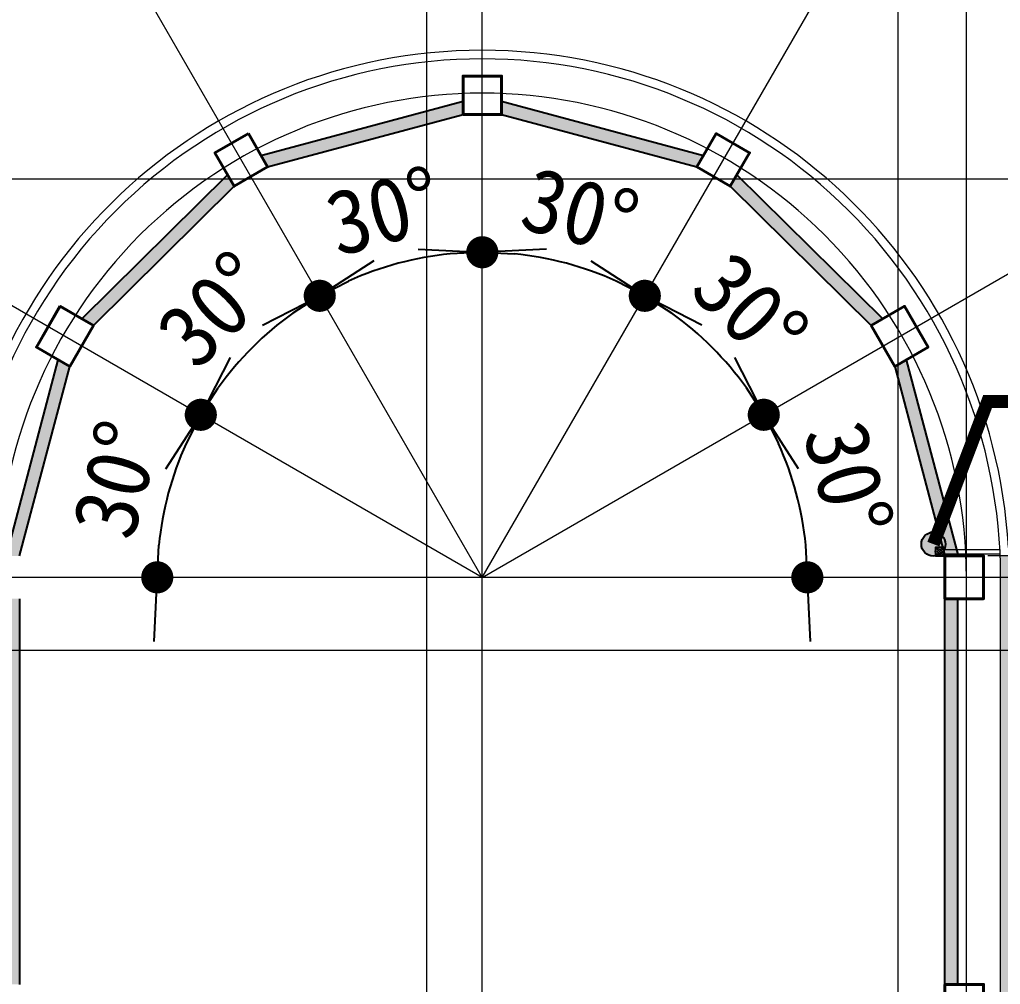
# Model space of a CAD drawing. Header units: millimetres. Extents: x 4739419 to 5837985, y 2291271 to 3446271.
# Drawn here: x 5010612 to 5033506, y 2394591 to 2417108 of the extents above; entities that cross this region are included whole.
import ezdxf

# ---------------------------------------------------------------- set-up
doc = ezdxf.new("R2010")
doc.units = ezdxf.units.MM
doc.layers.get('0').update_dxf_attribs({"color": 255})
for name, color, linetype, lineweight in [('A-DIMS', 9, 'Continuous', 25), ('A-XXXX-SYMB', 9, 'Continuous', 25), ('XR-평면도$0$A-CNTL', 9, 'Continuous', 15), ('XR-평면도$0$A-CONC-LIN1', 9, 'Continuous', 40), ('XR-평면도$0$A-ELEV-LIN2', 9, 'Continuous', 25), ('XR-평면도$0$A-ELEV-LIN3', 9, 'Continuous', 18), ('XR-평면도$0$A-XXXX-HID', 9, 'Continuous', 18)]:
    doc.layers.add(name, color=color, linetype=linetype, lineweight=lineweight)
doc.layers.add('XR-평면도$0$!!파라펫', color=9, linetype='Continuous')
doc.layers.add('XR-평면도$0$A-ELEV-PATT', color=9, linetype='Continuous')
doc.styles.add('돋움', font='')
doc.styles.get('돋움').set_extended_font_data('DotumChe')

# ---------------------------------------------------------------- blocks, each defined once
blk = doc.blocks.new('XR-평면도$0$진입램프기둥 기준')
at = {"layer": 'XR-평면도$0$A-CONC-LIN1'}
for points in [[(795799, 1272501), (794899, 1272501), (794899, 1273501), (795799, 1273501)], [(797521, 1267124), (796742, 1266674), (796192, 1267627), (796971, 1268077)], [(816457, 1266674), (815677, 1267124), (816227, 1268077), (817007, 1267627)], [(801589, 1263423), (801139, 1262643), (800359, 1263093), (800809, 1263873)], [(812059, 1262643), (811609, 1263423), (812389, 1263873), (812839, 1263093)], [(807049, 1262201), (807049, 1261301), (806149, 1261301), (806149, 1262201)]]:
    blk.add_lwpolyline(points, close=True, dxfattribs=at)
blk = doc.blocks.new('XR-평면도$0$RAMP_올라감(기준층) (210411)')
at = {"layer": 'XR-평면도$0$A-ELEV-PATT'}
h = blk.add_hatch(dxfattribs=at)
h.set_pattern_fill('HEX', color=256, scale=100, angle=135)
h.set_pattern_definition([(135, (-1188188.16, -722710.9), (-388.8564, -388.8564), [317.5, -635]), (255, (-1188188.16, -722710.9), (531.18773, -142.33132), [317.5, -635]), (195, (-1188412.67, -722486.4), (142.33132, -531.18773), [317.5, -635])])
edge = h.paths.add_edge_path()
edge.add_arc((0, -15000), 12100, 180, 182.3683)
edge.add_line((-12090, -15500), (-19900, -15500))
edge.add_line((-19900, -15500), (-19900, 15000))
edge.add_arc((0, 15000), 19900, 0, 180, ccw=False)
edge.add_line((19900, 15000), (19900, -15500))
edge.add_line((19900, -15500), (12090, -15500))
edge.add_arc((0, -15000), 12100, 357.6317, 360)
edge.add_line((12100, -15000), (12100, 15000))
edge.add_arc((0, 15000), 12100, 0, 180)
edge.add_line((-12100, 15000), (-12100, -15000))
at = {"layer": 'XR-평면도$0$A-CNTL', "ltscale": 300}
for points in [[(-11300, 40700), (-11300, -40700)], [(0, 40700), (0, -40700)], [(-25700, -15000), (25700, -15000)], [(0, -15000), (-22257, -27850)], [(0, -15000), (-22257, -27850)], [(0, -15000), (-12850, -37257)], [(0, -15000), (22257, -27850)], [(0, -15000), (12850, -37257)]]:
    blk.add_lwpolyline(points, dxfattribs=at)
for points in [[(-20700, 15000), (-20700, -15000, 0.414214), (0, -35700, 0.414214), (20700, -15000), (20700, 15000, 0.414214), (0, 35700, 0.414214)], [(-11300, 15000), (-11300, -15000, 0.414214), (0, -26300, 0.414214), (11300, -15000), (11300, 15000, 0.414214), (0, 26300, 0.414214)]]:
    blk.add_lwpolyline(points, format="xyb", close=True, dxfattribs=at)
at = {"layer": 'XR-평면도$0$A-CONC-LIN1'}
for points in [[(-10800, -5500), (-11700, -5500), (-11700, -4500), (-10800, -4500)], [(-10800, -15500), (-11700, -15500), (-11700, -14500), (-10800, -14500)], [(-9078, -20876), (-9857, -21326), (-10407, -20374), (-9628, -19924)], [(9857, -21326), (9078, -20876), (9628, -19924), (10407, -20374)], [(-5010, -24578), (-5460, -25357), (-6240, -24907), (-5790, -24128)], [(5460, -25357), (5010, -24578), (5790, -24128), (6240, -24907)], [(450, -25800), (450, -26700), (-450, -26700), (-450, -25800)]]:
    blk.add_lwpolyline(points, close=True, dxfattribs=at)
at = {"layer": 'XR-평면도$0$A-ELEV-LIN2'}
for p, q in [((-9897, -20079), (-11110, -15500)), ((-9628, -19924), (-10800, -15500)), ((10800, -15500), (9628, -19924)), ((11110, -15500), (9897, -20079)), ((-5945, -24397), (-9347, -21032)), ((-5790, -24128), (-9078, -20876)), ((9078, -20876), (5790, -24128)), ((9347, -21032), (5945, -24397)), ((-450, -25800), (-5010, -24578)), ((5010, -24578), (450, -25800)), ((-450, -26111), (-5166, -24847)), ((5166, -24847), (450, -26111))]:
    blk.add_line(p, q, dxfattribs=at)
for points in [[(-11100, -5500), (-11100, -14500)], [(-10800, -5500), (-10800, -14500)], [(10800, -14500), (10800, -5500)]]:
    blk.add_lwpolyline(points, dxfattribs=at)
blk.add_lwpolyline([(-10777, -15700), (-10577, -15700), (-10577, -15500), (-10777, -15500)], close=True, dxfattribs=at)
blk.add_circle((-10677, -15600), 100, dxfattribs=at)
at = {"layer": 'XR-평면도$0$A-ELEV-LIN3'}
for p, q in [((-10777, -15700), (-10577, -15500)), ((-10777, -15500), (-10577, -15700))]:
    blk.add_line(p, q, dxfattribs=at)
for points in [[(-12100, 15000), (-12100, -15000, 0.414214), (0, -27100, 0.414214), (12100, -15000), (12100, 15000, 0.414214), (0, 27100, 0.414214)], [(-19700, -15700), (-12280, -15700, 0.397632), (0, -27300, 0.397632), (12280, -15700), (19700, -15700), (19700, -34700), (-19700, -34700)]]:
    blk.add_lwpolyline(points, format="xyb", close=True, dxfattribs=at)
blk.add_lwpolyline([(-20200, -15500), (-11800, -15500)], dxfattribs=at)
at = {"layer": 'XR-평면도$0$A-XXXX-HID', "ltscale": 100}
for points in [[(-10777, -15550), (-12087, -15550)], [(-10777, -15650), (-12083, -15650)]]:
    blk.add_lwpolyline(points, dxfattribs=at)
blk.add_circle((-10677, -15600), 50, dxfattribs=at)
blk.add_blockref('XR-평면도$0$진입램프기둥 기준', (-806599, -1288001))
blk = doc.blocks.new('XR-평면도$0$중심선(210216)')
at = {"layer": 'XR-평면도$0$A-CNTL', "ltscale": 300}
for points in [[(154000, 206000), (154000, -10000)], [(165000, 206000), (165000, -10000)], [(-10000, 77000), (186000, 77000)], [(-10000, 66000), (186000, 66000)]]:
    blk.add_lwpolyline(points, dxfattribs=at)
blk = doc.blocks.new('XR-평면도$0$3층진입램프 파라펫')
at = {"layer": 'XR-평면도$0$!!파라펫'}
h = blk.add_hatch(color=9, dxfattribs=at)
h.dxf.hatch_style = 1
h.paths.add_polyline_path([(634190, 1269485), (630902, 1266233), (630632, 1266389), (634035, 1269754), (634190, 1269485)])
h.paths.add_polyline_path([(649327, 1266389), (649058, 1266233), (645769, 1269485), (645924, 1269754)])
h.paths.add_polyline_path([(639530, 1271468), (639530, 1271157), (634969, 1269935), (634814, 1270204)])
h.paths.add_polyline_path([(645145, 1270204), (644990, 1269935), (640430, 1271157), (640430, 1271468)])
h.paths.add_polyline_path([(630352, 1265281), (629180, 1260857), (628869, 1260857), (630082, 1265436)])
h.paths.add_polyline_path([(651090, 1260857), (650780, 1260857), (649608, 1265281), (649608, 1265281), (649877, 1265436)])
h = blk.add_hatch(color=9, dxfattribs=at)
h.dxf.hatch_style = 1
h.paths.add_polyline_path([(629180, 1259857), (628880, 1259857), (628880, 1250857), (629180, 1250857)])
h.paths.add_polyline_path([(650780, 1259857), (650780, 1250857), (651080, 1250857), (651080, 1259857), (650780, 1259857)])
blk = doc.blocks.new('_CIDOT')
at = {"color": 0, "linetype": 'ByBlock'}
blk.add_line((2, 0), (-1, 0), dxfattribs=at)
at = {"color": 0, "linetype": 'ByBlock', "const_width": 0.5}
blk.add_lwpolyline([(-0.25, 0, 1), (0.25, 0, 1)], format="xyb", close=True, dxfattribs=at)

msp = doc.modelspace()

# ---------------------------------------------------------------- hatches: boundary and pattern name
at = {"layer": 'A-XXXX-SYMB'}
h = msp.add_hatch(color=256, dxfattribs=at)
h.dxf.hatch_style = 1
edge = h.paths.add_edge_path()
edge.add_ellipse((5031942.1, 2404866.5), major_axis=(281.2, 0), ratio=1, start_angle=0, end_angle=360)

# ---------------------------------------------------------------- linework, layer by layer
at = {"const_width": 300}
msp.add_lwpolyline([(5031942.1, 2404866.5), (5033207.9, 2408196.1), (5034739.1, 2408196.1)], dxfattribs=at)
at = {"layer": 'A-DIMS'}
for start, end in [(95.666, 114.334), (65.666, 84.334), (125.666, 144.334), (35.666, 54.334), (155.666, 174.334), (5.666, 24.334)]:
    msp.add_arc((5021411.8, 2404091.2), 7587.2, start, end, dxfattribs=at)
at = {"layer": 'A-XXXX-SYMB'}
msp.add_circle((5031942.1, 2404866.5), 281.2, dxfattribs=at)

# ---------------------------------------------------------------- block references
at = {"rotation": 180}
msp.add_blockref('XR-평면도$0$RAMP_올라감(기준층) (210411)', (5021411.8, 2389091.2), dxfattribs=at)
msp.add_blockref('XR-평면도$0$3층진입램프 파라펫', (4381432.1, 1143734.3))
msp.add_blockref('XR-평면도$0$3층진입램프 파라펫', (4381432.1, 1143734.3))
msp.add_blockref('XR-평면도$0$3층진입램프 파라펫', (4381432.1, 1143734.3))
at = {"layer": 'A-DIMS'}
for p, xscale, yscale, zscale, rotation in [((5021411.8, 2411678.5), 749.9999999999999, 749.9999999999999, 749.9999999999999, 177.1669975516738), ((5021411.8, 2411678.5), 750.0000000000001, 750.0000000000001, 750.0000000000001, 2.833002448324744), ((5017618.2, 2410662), 749.9999999999999, 749.9999999999999, 749.9999999999999, 32.83300244832438), ((5025205.4, 2410662), 750, 750, 750, 147.1669975516755), ((5017618.2, 2410662), 750, 750, 750, 207.1669975516752), ((5025205.4, 2410662), 750, 750, 750, 332.8330024483263), ((5014841.1, 2407884.8), 750, 750, 750, 62.83300211586536), ((5027982.6, 2407884.8), 749.9999999999999, 749.9999999999999, 749.9999999999999, 117.1669978841371), ((5014841.1, 2407884.8), 750, 750, 750, 237.1669975516752), ((5027982.6, 2407884.8), 750, 750, 750, 302.8330024483225), ((5013824.6, 2404091.2), 750.0000000000001, 750.0000000000001, 750.0000000000001, 267.166997884134), ((5028999.1, 2404091.2), 750, 750, 750, 272.8330021158621)]:
    msp.add_blockref('_CIDOT', p, dxfattribs=dict(at, xscale=xscale, yscale=yscale, zscale=zscale, rotation=rotation))
at = {"layer": 'XR-평면도$0$A-CNTL'}
msp.add_blockref('XR-평면도$0$중심선(210216)', (4866111.8, 2336391.2), dxfattribs=at)

# ---------------------------------------------------------------- texts
at = {"layer": 'A-DIMS', "color": 0, "char_height": 1500, "attachment_point": 5, "style": '돋움'}
for insert, rotation in [((5019124.3, 2412628.3), 15), ((5023699.3, 2412628.3), 345), ((5015162.2, 2410340.8), 45), ((5027661.4, 2410340.8), 315), ((5012874.7, 2406378.7), 75), ((5029948.9, 2406378.7), 285)]:
    msp.add_mtext('\\A1;30°', dxfattribs=dict(at, insert=insert, rotation=rotation))

doc.saveas('drawing.dxf')
